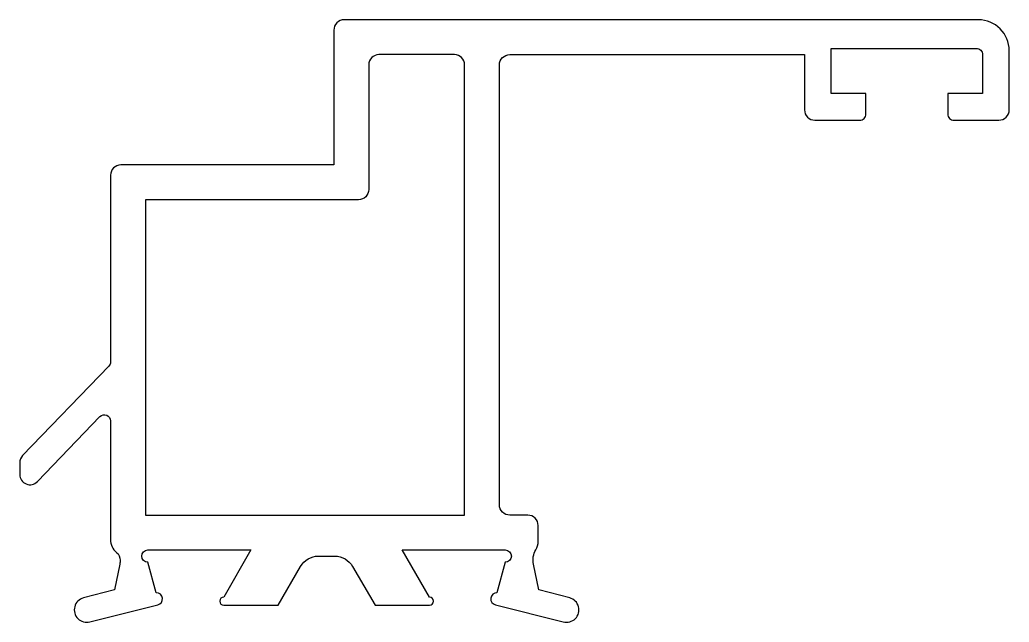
# Model space of a CAD drawing. Extents: x 371.5 to 419.8, y 207.3 to 236.7.
import ezdxf

# ---------------------------------------------------------------- set-up
doc = ezdxf.new("R2010")
doc.units = 0
doc.layers.add('ERCAN', color=220, linetype='CONTINUOUS')

msp = doc.modelspace()

# ---------------------------------------------------------------- linework, layer by layer
at = {"layer": 'ERCAN', "color": 7}
for points in [[(396.797, 212.052, 0.414214), (396.297, 212.552), (395.406, 212.552, -0.414214), (394.906, 213.052), (394.906, 234.539, -0.414214), (395.406, 235.039), (409.806, 235.039), (409.806, 232.339, 0.414214), (410.306, 231.839), (412.506, 231.839, 0.414214), (412.806, 232.139), (412.806, 233.139), (411.106, 233.139), (411.106, 235.339), (418.206, 235.339, -0.414214), (418.506, 235.039), (418.506, 233.139), (416.806, 233.139), (416.806, 232.139, 0.414214), (417.106, 231.839), (419.306, 231.839, 0.414214), (419.806, 232.339), (419.806, 235.239, 0.414214), (418.306, 236.739), (387.318, 236.739, 0.414214), (386.818, 236.239), (386.818, 229.652), (376.409, 229.652, 0.414214), (375.909, 229.152), (375.909, 220.037, -0.194178), (375.825, 219.829), (371.615, 215.463, 0.194178), (371.475, 215.116), (371.475, 214.539, 0.674792), (372.335, 214.192), (375.393, 217.364, -0.674792), (375.909, 217.155), (375.909, 211.354, 0.223505), (376.199, 210.737, -0.225469), (376.38, 210.348, -0.049244), (376.359, 210.153), (376.101, 208.905), (374.59, 208.508, 1.019099), (374.902, 207.35), (378.217, 208.171, 0.888706), (378.141, 208.762), (377.736, 210.252, -1), (377.736, 210.852), (382.769, 210.852), (381.441, 208.552, 1), (381.441, 208.152), (384.096, 208.152), (385.193, 210.052, -0.267949), (386.059, 210.552), (386.866, 210.552, -0.267949), (387.732, 210.052), (388.829, 208.152), (391.485, 208.152, 1), (391.485, 208.552), (390.157, 210.852), (395.19, 210.852, -1), (395.19, 210.252), (394.784, 208.762, 0.888706), (394.709, 208.171), (398.023, 207.35, 1.019099), (398.336, 208.508), (396.825, 208.905), (396.566, 210.153, -0.187102), (396.685, 210.866, 0.134696), (396.797, 211.274)], [(388.518, 228.452, -0.414214), (388.018, 227.952), (377.609, 227.952), (377.609, 212.552), (393.206, 212.552), (393.206, 234.539, 0.414214), (392.706, 235.039), (389.018, 235.039, 0.414214), (388.518, 234.539)]]:
    msp.add_lwpolyline(points, format="xyb", close=True, dxfattribs=at)

doc.saveas('drawing.dxf')
